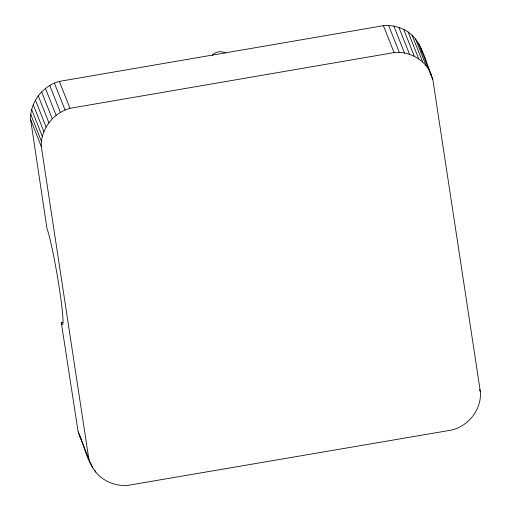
<?xml version="1.0" encoding="UTF-8"?>
<svg xmlns="http://www.w3.org/2000/svg" width="511" height="511" viewBox="0 0 511 511"><rect width="100%" height="100%" fill="white"/><g stroke="black" fill="none" stroke-linecap="round" stroke-linejoin="round"><path stroke-width="0.77" d="M480.378 391.745C481.745 409.375 468.555 426.059 451.564 430.07L127.399 485.444C117.147 486.095 106.69 482.64 99.077 475.696C87.189 464.084 84.711 446.499 78.138 431.852L61.301 322.639A49.471 3.085 80.3 0 0 59.455 289.117A49.471 3.085 80.3 0 0 47.018 228.845L30.622 119.568C29.932 102.162 42.713 85.95 59.327 81.396L383.422 25.684C393.757 24.745 404.418 28.131 412.077 35.195C423.74 47.025 426.493 64.546 432.804 79.352L480.378 391.745L479.51 389.567M90.428 463.496L88.793 458.769L41.282 146.485C40.593 129.079 53.374 112.861 69.981 108.306L394.077 52.595C409.503 50.959 425.554 59.934 431.271 74.536M61.301 322.639L62.859 322.371M79.773 436.586L81.409 439.76M418.4 43.084L432.804 79.352M415.532 38.913L426.187 65.83M412.077 35.195L422.731 62.106M408.097 31.995L418.752 58.912M403.677 29.389L414.332 56.306M398.899 27.422L409.554 54.332M393.866 26.131L404.52 53.048M388.673 25.55L399.327 52.467M383.422 25.684L394.077 52.595M59.327 81.396L69.981 108.306M54.415 83.152L65.069 110.063M49.771 85.516L60.426 112.433M45.479 88.46L56.133 115.371M41.615 91.916L52.269 118.833M38.248 95.832L48.903 122.749M35.438 100.13L46.092 127.047M33.234 104.742L43.895 131.659M31.682 109.578L42.343 136.488M30.807 114.547L41.461 141.464M30.622 119.568L41.282 146.485M95.04 470.586L95.614 472.036M90.99 463.586L92.715 467.948M78.138 431.852L88.793 458.769M420.617 47.625L422.143 52.435M212.225 55.329A10.156 9.715 -21.6 0 1 225.408 53.067"/></g></svg>
